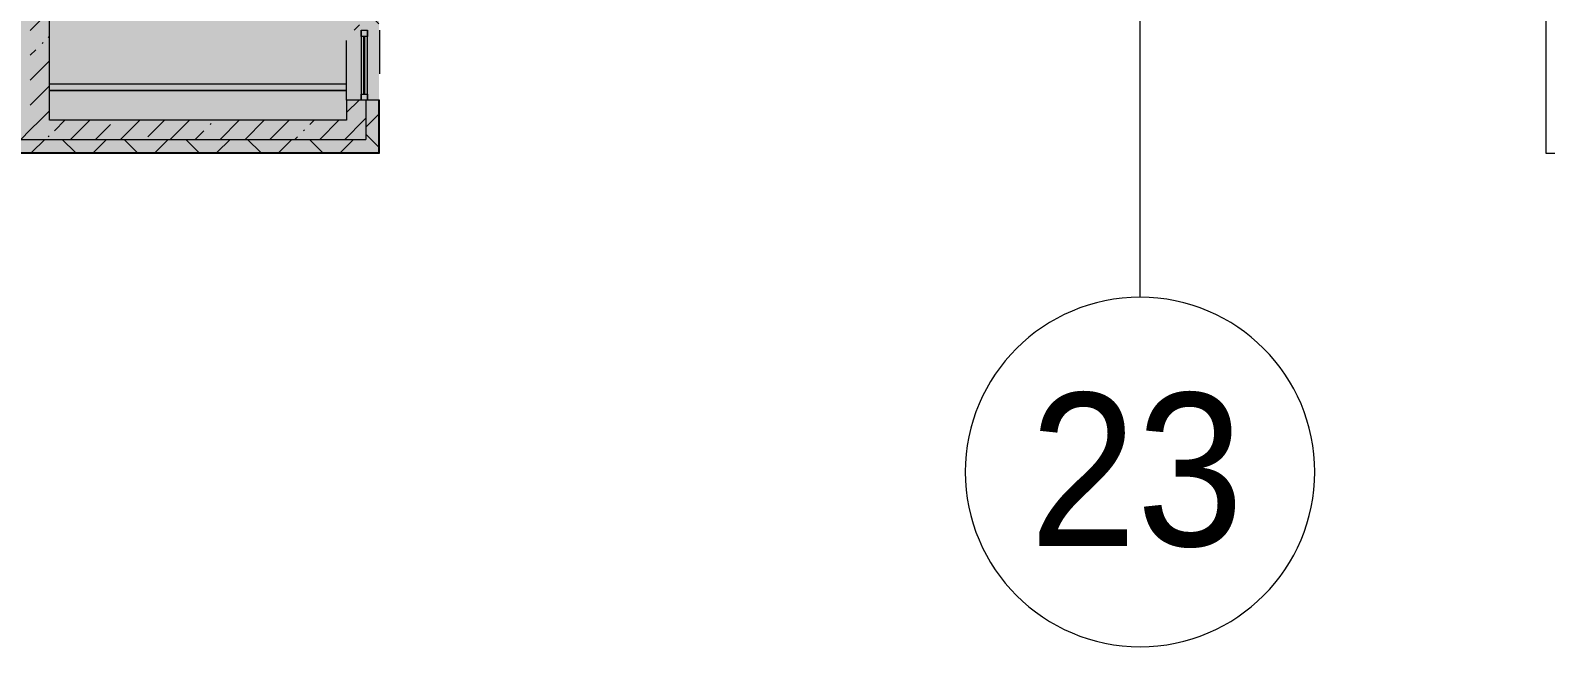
# Model space of a CAD drawing. Header units: millimetres. Extents: x -8624 to 200327, y -8553 to 29000.
# Drawn here: x 71860 to 89202, y -5906 to 1150 of the extents above; entities that cross this region are included whole.
import ezdxf

# ---------------------------------------------------------------- set-up
doc = ezdxf.new("R2010")
doc.units = ezdxf.units.MM
doc.linetypes.add('200_ШТРИХ__ш1_п0_6_', pattern=[800, 500, -300])
doc.layers.add('A-DETL-GENF-1', color=7, linetype='Continuous', lineweight=9, true_color=0xc0c0c0, transparency=0.4)
for name, color, linetype, lineweight in [('A-DETL-MBND-1', 7, '200_ШТРИХ__ш1_п0_6_', 9), ('A-WALL', 7, 'Continuous', 5), ('A-WALL-3', 7, 'Continuous', 9), ('I-WALL', 7, 'Continuous', 5), ('Оси', 7, 'Continuous', 9), ('Оси-1', 7, 'Continuous', 20)]:
    doc.layers.add(name, color=color, linetype=linetype, lineweight=lineweight)
for name, color, linetype, lineweight, true_color in [('A-GLAZ-1', 7, 'Continuous', 5, 0x737373), ('A-WALL-1', 7, 'Continuous', 5, 0x737373), ('A-WALL-2', 7, 'Continuous', 9, 0x737373), ('I-WALL-2', 7, 'Continuous', 5, 0x737373)]:
    doc.layers.add(name, color=color, linetype=linetype, lineweight=lineweight, true_color=true_color)
doc.styles.add('Arial', font='arial.ttf', dxfattribs={"width": 0.9, "height": 1750})
pattern_1 = [(45, (0, 0), (-353.5534, 353.5534), []), (135, (0, 0), (-353.5534, -353.5534), [])]
pattern_2 = [(45, (0, 0), (-285.1231, 285.1231), []), (45, (285.12, 0), (-285.1231, 285.1231), [504.031, -100.806, 16.764, -84.042])]

# ---------------------------------------------------------------- blocks, each defined once
blk = doc.blocks.new('120_Окно_СКБ_1Ст - 120_Окно_СКБ_1Ст 800х2500 EI30-23532001-3_1_2_птичка копия 1')
at = {"layer": 'A-GLAZ-1'}
for p, q in [((-400, -127), (-400, -57)), ((-400, -57), (-330, -57)), ((400, -57), (-400, -57)), ((-330, -127), (-400, -127)), ((-400, -127), (400, -127)), ((-330, -57), (-330, -127)), ((330, -87), (-330, -87)), ((330, -97), (-330, -97)), ((330, -127), (330, -57)), ((330, -57), (400, -57)), ((400, -127), (330, -127)), ((400, -57), (400, -127))]:
    blk.add_line(p, q, dxfattribs=at)
blk = doc.blocks.new('Зашивка приборов отопления38 - Зашивка приборов отопления-33325280-3_1_2_птичка копия 1')
at = {"layer": 'A-WALL-1'}
for p, q in [((120705, 18041), (120705, 17931)), ((120705, 17931), (124105, 17931)), ((124105, 17931), (120705, 17931)), ((120705, 17931), (120705, 17856)), ((120705, 17856), (124105, 17856))]:
    blk.add_line(p, q, dxfattribs=at)
blk = doc.blocks.new('Ось сетки - D8-29747960-3_1_2_птичка копия 1')
at = {"layer": 'Оси-1'}
for start, end in [(360, 180), (180, 360)]:
    blk.add_arc((0, 0), 4, start, end, dxfattribs=at)

msp = doc.modelspace()

# ---------------------------------------------------------------- hatches: boundary and pattern name
at = {"layer": 'A-DETL-GENF-1'}
msp.add_hatch(color=256, dxfattribs=at).paths.add_polyline_path([(73932, -251.7), (75850, -251.7), (75850, 3288.3), (84570, 3288.3), (84570, 27348.3), (41910, 27348.3), (41910, 23888.3), (38310.1, 23888.3), (38310.1, -251.7), (72154, -251.7)])
at = {"layer": 'A-WALL'}
h = msp.add_hatch(dxfattribs=at)
h.set_pattern_fill('FP_27', color=256, style=0, pattern_type=2)
h.set_pattern_definition(pattern_1)
h.paths.add_polyline_path([(75700, -250), (75850, -250), (75850, 350), (75700, 350), (75700, -100)])
h.paths.add_polyline_path([(75700, 1150), (75850, 1150), (75850, 3320), (75700, 3320), (75700, 2369.1)])
h = msp.add_hatch(dxfattribs=at)
h.set_pattern_fill('FP_27', color=256, style=0, pattern_type=2)
h.set_pattern_definition(pattern_1)
h.paths.add_polyline_path([(71560, -250), (75700, -250), (75700, -100), (71560, -100)])
h.paths.add_polyline_path([(70376.1, -250), (70660, -250), (70660, -100), (67060, -100), (67060, -250)])
h.paths.add_polyline_path([(61486.6, -250), (61610, -250), (61610, -100), (60910, -100), (60910, -250), (61410, -250)])
h.paths.add_polyline_path([(64260, -250), (64260, -100), (63710, -100), (63710, -250)])
h.paths.add_polyline_path([(57810, -250), (57810, -100), (56627.1, -100), (56627.1, -250), (57041.8, -250)])
h.paths.add_polyline_path([(65410, -250), (66160, -250), (66160, -100), (65160, -100), (65160, -250)])
at = {"layer": 'I-WALL'}
h = msp.add_hatch(dxfattribs=at)
h.set_pattern_fill('FP_23', color=256, style=0, pattern_type=2)
h.set_pattern_definition(pattern_2)
h.paths.add_polyline_path([(75700, 120), (75700, 350), (75480, 350), (75480, 120)])
h.paths.add_polyline_path([(75700, 1150), (75700, 3550), (75480, 3550), (75480, 1150)])
h.paths.add_polyline_path([(75700, 4050), (75700, 7900), (75480, 7900), (75480, 4050), (75663.2, 4050)])
h = msp.add_hatch(dxfattribs=at)
h.set_pattern_fill('FP_23', color=256, style=0, pattern_type=2)
h.set_pattern_definition(pattern_2)
h.paths.add_polyline_path([(71860, 120), (72080, 120), (72080, 7680), (71860, 7680), (71860, 1222)])
h = msp.add_hatch(dxfattribs=at)
h.set_pattern_fill('FP_23', color=256, style=0, pattern_type=2)
h.set_pattern_definition(pattern_2)
h.paths.add_polyline_path([(71860, -100), (71860, 120), (71560, 120), (71560, -100)])
h.paths.add_polyline_path([(70660, -100), (70660, 120), (67060, 120), (67060, -100), (70376.1, -100)])
h.paths.add_polyline_path([(66160, -100), (66160, 120), (65910, 120), (65910, -100), (65931.4, -100)])
h = msp.add_hatch(dxfattribs=at)
h.set_pattern_fill('FP_23', color=256, style=0, pattern_type=2)
h.set_pattern_definition(pattern_2)
h.paths.add_polyline_path([(72154, -100), (75700, -100), (75700, 120), (71860, 120), (71860, -100)])

# ---------------------------------------------------------------- linework, layer by layer
at = {"layer": 'A-DETL-MBND-1'}
for p, q in [((75480, 535), (75480, 1150)), ((75858, 1150), (75858, 350))]:
    msp.add_line(p, q, dxfattribs=at)
at = {"layer": 'A-WALL'}
for p, q in [((89202, 10400), (89202, -258)), ((75858, -258), (75858, 350)), ((66160, -258), (75858, -258)), ((89202, -258), (92730, -258))]:
    msp.add_line(p, q, dxfattribs=at)
at = {"layer": 'A-WALL-1'}
for p, q in [((75858, 350), (75700, 350)), ((75700, 120), (75700, -100))]:
    msp.add_line(p, q, dxfattribs=at)
at = {"layer": 'A-WALL-2'}
for p, q in [((75700, 350), (75700, 120)), ((75850, -250), (75850, 350)), ((71560, -100), (75700, -100)), ((71560, -250), (75850, -250))]:
    msp.add_line(p, q, dxfattribs=at)
at = {"layer": 'A-WALL-3'}
for p, q in [((75853, -253), (75853, 350)), ((71560, -253), (75853, -253))]:
    msp.add_line(p, q, dxfattribs=at)
at = {"layer": 'I-WALL-2'}
for p, q in [((72080, 120), (72080, 7680)), ((75700, 350), (75480, 350)), ((75480, 350), (75480, 120)), ((75480, 120), (72080, 120))]:
    msp.add_line(p, q, dxfattribs=at)
at = {"layer": 'Оси'}
msp.add_line((84560, -1906.3), (84560, 9979), dxfattribs=at)

# ---------------------------------------------------------------- block references
at = {"layer": 'A-GLAZ-1', "rotation": 270}
msp.add_blockref('120_Окно_СКБ_1Ст - 120_Окно_СКБ_1Ст 800х2500 EI30-23532001-3_1_2_птичка копия 1', (75775, 750), dxfattribs=at)
at = {"layer": 'A-WALL-1', "rotation": 180}
msp.add_blockref('Зашивка приборов отопления38 - Зашивка приборов отопления-33325280-3_1_2_птичка копия 1', (196184.7, 18391.2), dxfattribs=at)
at = {"layer": 'Оси-1', "xscale": 499.9999999999995, "yscale": 499.9999999999995, "zscale": 499.9999999999995}
msp.add_blockref('Ось сетки - D8-29747960-3_1_2_птичка копия 1', (84560, -3906.3), dxfattribs=at)

# ---------------------------------------------------------------- texts
at = {"layer": 'Оси', "insert": (83296.9, -3003), "char_height": 1750, "width": 3030.379, "attachment_point": 1, "style": 'Arial'}
msp.add_mtext('23', dxfattribs=at)

doc.saveas('drawing.dxf')
